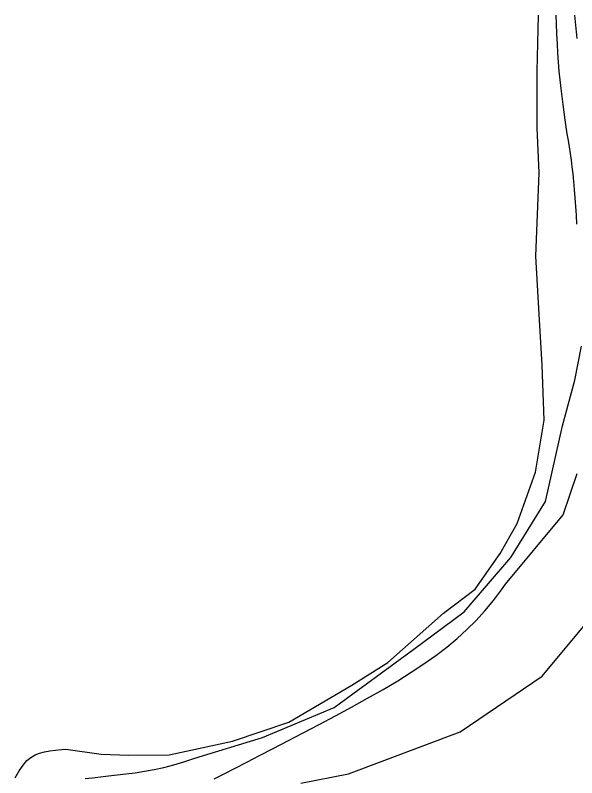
# Model space of a CAD drawing. Header units: metres. Extents: x 241192 to 243928, y 277833 to 281309.
# Drawn here: x 243750.4 to 243793, y 281251.4 to 281309.2 of the extents above; entities that cross this region are included whole.
import ezdxf

# ---------------------------------------------------------------- set-up
doc = ezdxf.new("R2010")
doc.units = ezdxf.units.M
doc.layers.add('TERRAIN_CONTOUR_1M', color=3, linetype='Continuous')
doc.layers.add('TERRAIN_CONTOUR_5M_SUPPLEMENT', color=4, linetype='Continuous')

msp = doc.modelspace()

# ---------------------------------------------------------------- linework, layer by layer
at = {"layer": 'TERRAIN_CONTOUR_1M'}
for points in [[(243792.979, 281293.358, 1), (243792.94, 281294.034, 1), (243792.899, 281294.704, 1), (243792.855, 281295.359, 1), (243792.806, 281295.992, 1), (243792.753, 281296.595, 1), (243792.693, 281297.163, 1), (243792.629, 281297.702, 1), (243792.56, 281298.219, 1), (243792.487, 281298.72, 1), (243792.411, 281299.215, 1), (243792.333, 281299.71, 1), (243792.253, 281300.213, 1), (243792.172, 281300.732, 1), (243792.09, 281301.272, 1), (243792.01, 281301.834, 1), (243791.931, 281302.417, 1), (243791.854, 281303.021, 1), (243791.781, 281303.644, 1), (243791.713, 281304.286, 1), (243791.65, 281304.946, 1), (243791.594, 281305.622, 1), (243791.546, 281306.316, 1), (243791.504, 281307.03, 1), (243791.469, 281307.767, 1), (243791.44, 281308.533, 1), (243791.421, 281309.185, 1)], [(243792.996, 281307.432, 2), (243792.913, 281308.173, 2), (243792.842, 281308.932, 2), (243792.822, 281309.185, 2)], [(243755.737, 281251.365, 1), (243756.293, 281251.435, 1), (243756.881, 281251.503, 1), (243757.499, 281251.572, 1), (243758.146, 281251.644, 1), (243758.817, 281251.724, 1), (243759.512, 281251.817, 1), (243760.225, 281251.926, 1), (243760.954, 281252.058, 1), (243761.695, 281252.216, 1), (243762.446, 281252.404, 1), (243763.203, 281252.629, 1), (243763.964, 281252.891, 1), (243764.039, 281252.92, 1), (243769.165, 281254.487, 1), (243774.594, 281256.758, 1), (243780.632, 281261.16, 1), (243784.431, 281263.991, 1), (243787.97, 281268.117, 1), (243790.595, 281272.348, 1), (243791.881, 281278.086, 1), (243792.812, 281281.547, 1), (243793.337, 281284.125, 1)], [(243765.489, 281251.36, 2), (243766.264, 281251.738, 2), (243767.092, 281252.157, 2), (243767.98, 281252.616, 2), (243768.935, 281253.115, 2), (243769.964, 281253.654, 2), (243771.071, 281254.23, 2), (243772.24, 281254.839, 2), (243773.45, 281255.473, 2), (243774.681, 281256.125, 2), (243775.912, 281256.789, 2), (243777.124, 281257.457, 2), (243778.294, 281258.124, 2), (243779.404, 281258.781, 2), (243780.436, 281259.424, 2), (243781.395, 281260.058, 2), (243782.287, 281260.691, 2), (243783.12, 281261.33, 2), (243783.901, 281261.982, 2), (243784.637, 281262.653, 2), (243785.337, 281263.352, 2), (243786.007, 281264.086, 2), (243786.653, 281264.86, 2), (243787.274, 281265.676, 2), (243787.571, 281266.105, 2), (243791.948, 281271.358, 2), (243793.006, 281274.489, 2)], [(243772.061, 281251.019, 3), (243775.666, 281251.738, 3), (243784.141, 281254.922, 3), (243790.338, 281259.127, 3), (243794.746, 281264.394, 3)]]:
    msp.add_polyline3d(points, dxfattribs=at)
at = {"layer": 'TERRAIN_CONTOUR_5M_SUPPLEMENT'}
msp.add_polyline3d([(243750.428, 281251.424, 0), (243750.727, 281251.967, 0), (243751.02, 281252.397, 0), (243751.313, 281252.728, 0), (243751.615, 281252.978, 0), (243751.931, 281253.162, 0), (243752.269, 281253.299, 0), (243752.636, 281253.401, 0), (243753.036, 281253.476, 0), (243753.473, 281253.532, 0), (243753.949, 281253.572, 0), (243754.27, 281253.592, 0), (243756.946, 281253.229, 0), (243759.001, 281253.139, 0), (243762.083, 281253.178, 0), (243766.897, 281254.208, 0), (243771.151, 281255.653, 0), (243775.939, 281258.437, 0), (243778.668, 281260.165, 0), (243782.87, 281263.893, 0), (243785.261, 281265.727, 0), (243787.156, 281268.429, 0), (243788.462, 281270.68, 0), (243789.855, 281274.578, 0), (243790.497, 281278.505, 0), (243790.358, 281282.679, 0), (243790.131, 281286.545, 0), (243789.882, 281290.93, 0), (243790.131, 281297.256, 0), (243789.967, 281300.658, 0), (243789.968, 281304.953, 0), (243790.063, 281309.185, 0)], dxfattribs=at)

doc.saveas('drawing.dxf')
